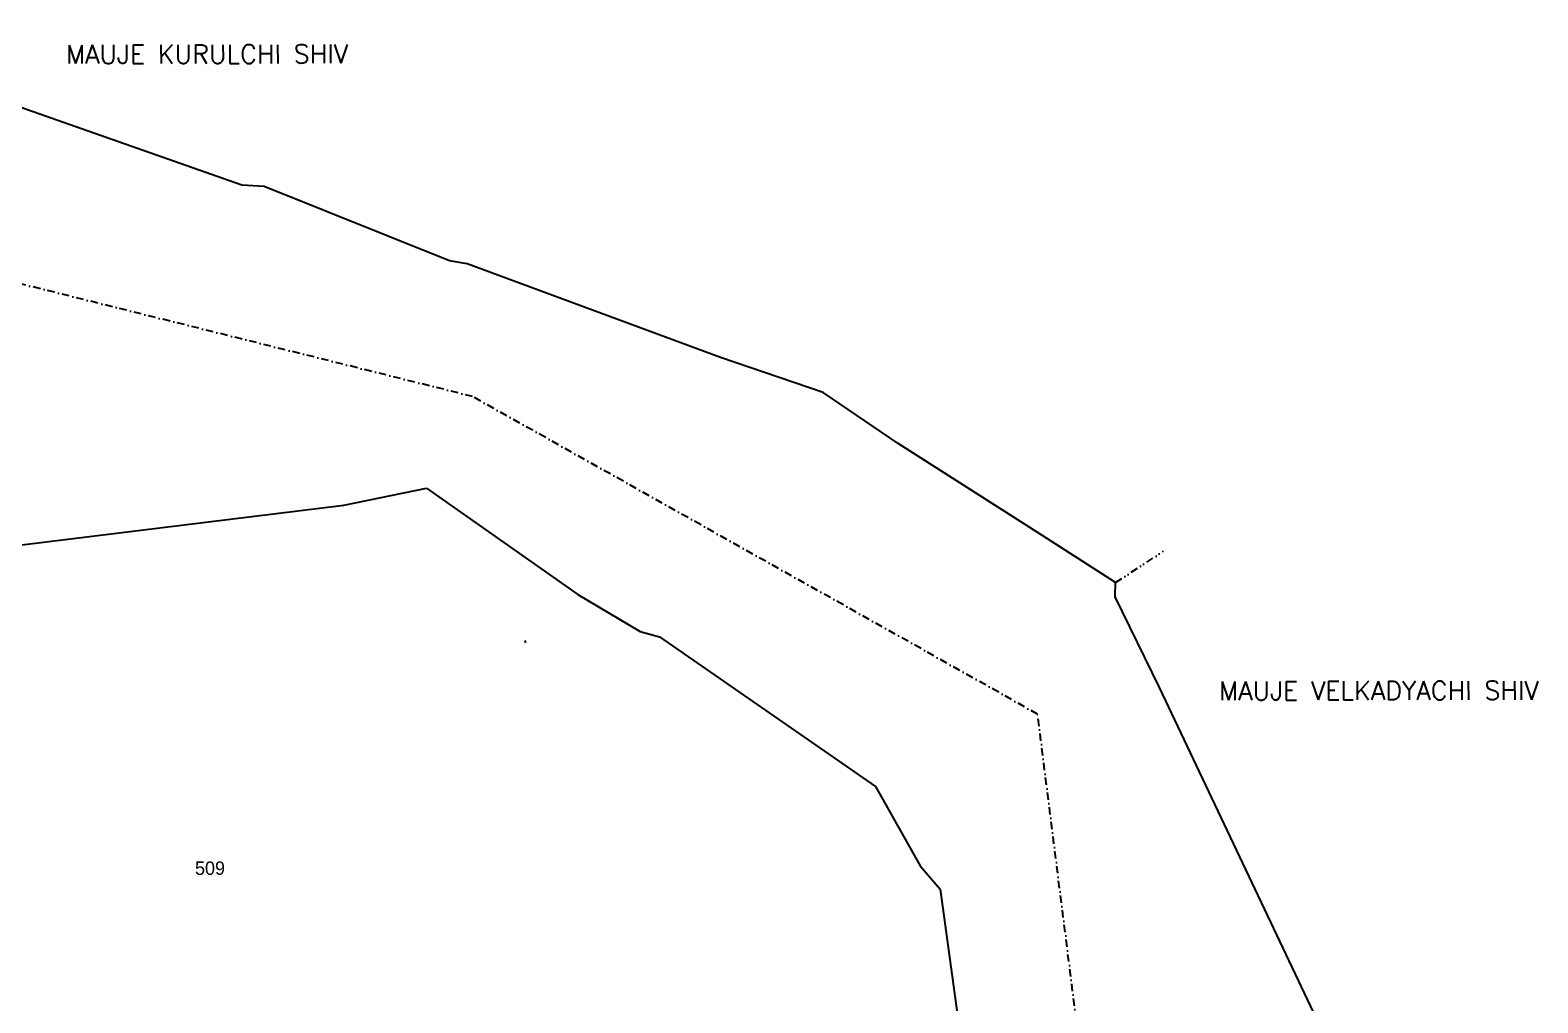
# Model space of a CAD drawing. Header units: metres. Extents: x 276552 to 278749, y 2059817 to 2062422.
# Drawn here: x 277644 to 278670, y 2061507 to 2062169 of the extents above; entities that cross this region are included whole.
import ezdxf
from ezdxf.enums import TextEntityAlignment as Align

# ---------------------------------------------------------------- set-up
doc = ezdxf.new("R2010")
doc.units = ezdxf.units.M
doc.linetypes.add('DASHDOT', pattern=[1, 0.5, -0.25, 0, -0.25])
doc.linetypes.add('DIVIDE', pattern=[1.25, 0.5, -0.25, 0, -0.25, 0, -0.25])
for name, color, linetype in [('POLY_PARCEL', 6, 'Continuous'), ('POLY_WATER', 4, 'Continuous'), ('TEXT_MAPOUT', 7, 'Continuous'), ('TEXT_PARCEL', 7, 'Continuous'), ('V_BOUND_STREAM_LINE', 7, 'DASHDOT'), ('V_DIVIDE_LINE', 7, 'DIVIDE')]:
    doc.layers.add(name, color=color, linetype=linetype)
doc.styles.get("Standard").update_dxf_attribs({"font": 'simplex.shx'})
doc.styles.add('TEXT_MAP', font='')
doc.styles.get('TEXT_MAP').set_extended_font_data('Kruti Dev 050')

msp = doc.modelspace()

# ---------------------------------------------------------------- linework, layer by layer
at = {"layer": 'POLY_PARCEL'}
msp.add_line((277981.3, 2061752.4), (277980.9, 2061754.1), dxfattribs=at)
at = {"layer": 'POLY_WATER'}
for p, q in [((277788.2, 2062063.9), (277488.5, 2062169.4)), ((277803.5, 2062063.1), (277788.2, 2062063.9)), ((277929.5, 2062012.4), (277803.5, 2062063.1)), ((277941.4, 2062010.3), (277929.5, 2062012.4)), ((278113.8, 2061946.6), (277941.4, 2062010.3)), ((278183.6, 2061922.8), (278113.8, 2061946.6)), ((278234.6, 2061888.1), (278183.6, 2061922.8)), ((278329.1, 2061827.7), (278234.6, 2061888.1)), ((277857.6, 2061846.2), (277913.9, 2061857.7)), ((277913.9, 2061857.7), (278016.7, 2061785.3)), ((277623.6, 2061817.4), (277857.6, 2061846.2)), ((278382.5, 2061793.5), (278329.1, 2061827.7)), ((278382.1, 2061783.7), (278382.5, 2061793.5)), ((278016.7, 2061785.3), (278059.1, 2061760.3)), ((278412.3, 2061722.1), (278382.1, 2061783.7)), ((278059.1, 2061760.3), (278072.2, 2061756.5)), ((278072.2, 2061756.5), (278219.3, 2061654.8)), ((278523.7, 2061487.4), (278412.3, 2061722.1)), ((278219.3, 2061654.8), (278249.6, 2061600.8)), ((278249.6, 2061600.8), (278263.2, 2061584.9)), ((278263.2, 2061584.9), (278290.6, 2061386.5))]:
    msp.add_line(p, q, dxfattribs=at)
at = {"layer": 'V_BOUND_STREAM_LINE', "ltscale": 10}
for p, q in [((277945.2, 2061920.1), (277437.7, 2062046.7)), ((278329.4, 2061704), (277945.2, 2061920.1)), ((278385, 2061265), (278329.4, 2061704))]:
    msp.add_line(p, q, dxfattribs=at)
at = {"layer": 'V_DIVIDE_LINE', "ltscale": 10}
msp.add_line((278382.5, 2061793.5), (278415.1, 2061814.9), dxfattribs=at)

# ---------------------------------------------------------------- texts
at = {"layer": 'TEXT_MAPOUT'}
for s, p in [('MAUJE KURULCHI SHIV', (277668.6, 2062146.6)), ('MAUJE VELKADYACHI SHIV', (278452.8, 2061713.5))]:
    msp.add_text(s, height=12.682, rotation=0.0799, dxfattribs=at).set_placement(p)
at = {"layer": 'TEXT_PARCEL', "style": 'TEXT_MAP'}
msp.add_text('509', height=9.13, rotation=0.0799, dxfattribs=at).set_placement((277766.6, 2061594.6), align=Align.CENTER)

doc.saveas('drawing.dxf')
